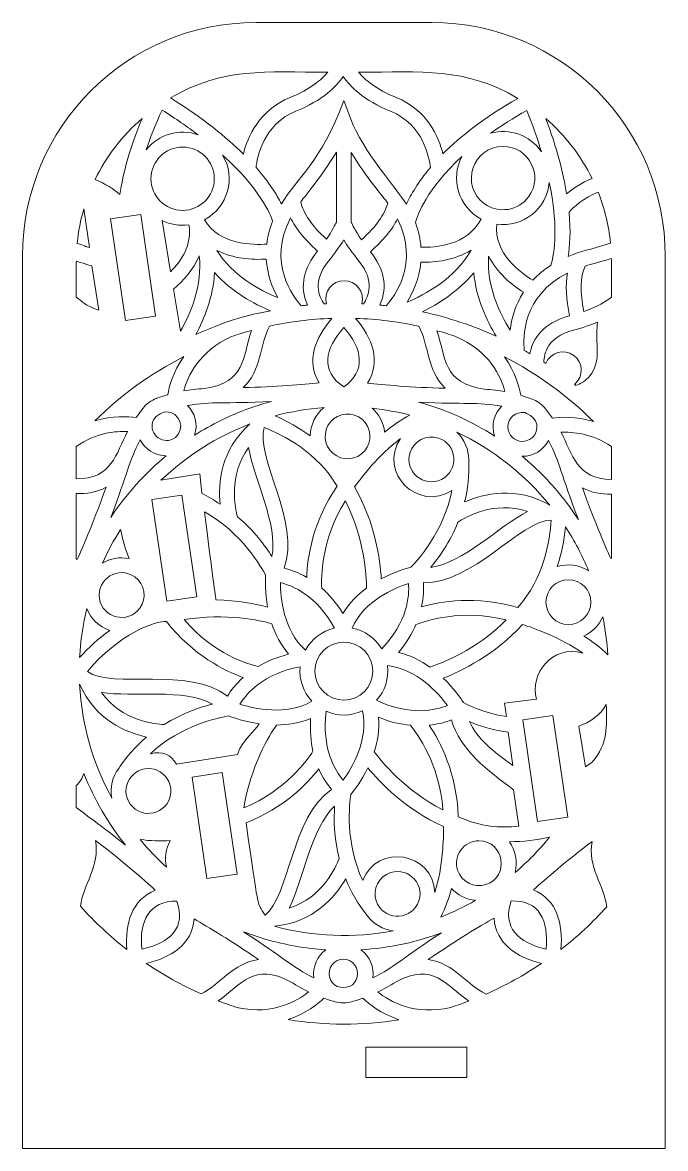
# Model space of a CAD drawing. Header units: inches. Extents: x 76 to 733, y 220 to 757.
# Drawn here: x 76.2 to 256.1, y 442.2 to 757.3 of the extents above; entities that cross this region are included whole.
import ezdxf

# ---------------------------------------------------------------- set-up
doc = ezdxf.new("R2010")
doc.units = ezdxf.units.IN
doc.header["$MEASUREMENT"] = 0
doc.layers.add('_U+0421_U+043B_U+043E_U+0439 1', color=7, linetype='Continuous')

# ---------------------------------------------------------------- blocks, each defined once
blk = doc.blocks.new('block 2')
at = {"layer": '_U+0421_U+043B_U+043E_U+0439 1', "color": 1, "lineweight": 9, "true_color": 0xff0000}
for points in [[(109.32, 703.6), (100.88, 702.37), (105.03, 673.94), (113.47, 675.17), (109.32, 703.6)], [(124.99, 596.58), (120.84, 625.01), (112.41, 623.78), (116.56, 595.35), (124.99, 596.58)], [(228.72, 534.96), (224.57, 563.39), (216.15, 562.17), (220.3, 533.74), (228.72, 534.96)], [(132.1, 547.38), (123.65, 546.14), (127.82, 517.72), (136.26, 518.95), (132.1, 547.38)], [(200.52, 470.54), (172.3, 470.54), (172.3, 462.06), (200.52, 462.06), (200.52, 470.54), (200.52, 470.54)]]:
    blk.add_lwpolyline(points, dxfattribs=at)
for points, knots in [([(255.98, 691.88), (255.98, 691.88), (255.98, 442.2), (255.98, 442.2), (255.98, 442.2), (76.25, 442.2), (76.25, 442.2), (76.25, 442.2), (76.25, 692.02), (76.25, 692.02), (76.25, 728.1), (105.45, 757.31), (141.54, 757.31), (141.54, 757.31), (190.69, 757.31), (190.69, 757.31), (226.83, 757.31), (256.05, 728.02), (255.98, 691.88)], [0, 0, 0, 0, 1, 1, 1, 2, 2, 2, 3, 3, 3, 4, 4, 4, 5, 5, 5, 6, 6, 6, 6]), ([(117.67, 736.21), (126.69, 730.54), (133.25, 725.19), (138.01, 720.48), (139.19, 725.31), (142.41, 732.82), (151.12, 736.34), (156.72, 738.6), (159.88, 741.32), (161.63, 743.41), (144.2, 743.41), (132.4, 744.82), (117.67, 736.21)], [0, 0, 0, 0, 1, 1, 1, 2, 2, 2, 3, 3, 3, 4, 4, 4, 4]), ([(170.21, 743.41), (171.95, 741.32), (175.12, 738.6), (180.72, 736.34), (189.4, 732.84), (192.63, 725.36), (193.82, 720.54), (198.64, 725.4), (205.38, 730.76), (214.77, 736.08), (199.91, 744.86), (187.94, 743.41), (170.21, 743.41)], [0, 0, 0, 0, 1, 1, 1, 2, 2, 2, 3, 3, 3, 4, 4, 4, 4]), ([(152.68, 732.49), (143.55, 728.8), (141.85, 719.53), (141.54, 716.74), (145.18, 712.6), (147.35, 709.12), (148.63, 706.57), (153.09, 713.87), (159.48, 717.91), (166.14, 735.48), (166.14, 735.48), (168.06, 730.24), (168.06, 730.24), (171.35, 721.4), (180.84, 710.99), (183.59, 706.44), (184.82, 709.08), (186.88, 712.63), (190.31, 716.7), (190.01, 719.45), (188.34, 728.78), (179.16, 732.49), (171.65, 735.52), (167.83, 739.41), (165.92, 742.18), (164.02, 739.41), (160.19, 735.52), (152.68, 732.49)], [0, 0, 0, 0, 1, 1, 1, 2, 2, 2, 3, 3, 3, 4, 4, 4, 5, 5, 5, 6, 6, 6, 7, 7, 7, 8, 8, 8, 9, 9, 9, 9]), ([(110.82, 721.66), (114.24, 725.98), (120.02, 727.77), (125.39, 725.84), (122.44, 728.08), (119.09, 730.41), (115.26, 732.81), (113.42, 728.82), (111.97, 725.11), (110.82, 721.66)], [0, 0, 0, 0, 1, 1, 1, 2, 2, 2, 3, 3, 3, 3]), ([(217.26, 732.71), (213.45, 730.57), (210.11, 728.43), (207.16, 726.32), (212.41, 727.76), (218.13, 725.86), (221.37, 721.11), (220.3, 724.67), (218.96, 728.52), (217.26, 732.71)], [0, 0, 0, 0, 1, 1, 1, 2, 2, 2, 3, 3, 3, 3]), ([(96.54, 713.36), (99.42, 712.21), (101.75, 710.6), (103.45, 709.17), (104.36, 715.1), (106.24, 722.21), (109.7, 730.49), (103.97, 725.53), (99.62, 719.76), (96.54, 713.36)], [0, 0, 0, 0, 1, 1, 1, 2, 2, 2, 3, 3, 3, 3]), ([(222.62, 730.4), (225.71, 722.12), (227.48, 715.14), (228.42, 709.36), (230.15, 710.82), (232.56, 712.49), (235.54, 713.65), (232.43, 719.99), (228.15, 725.59), (222.62, 730.4)], [0, 0, 0, 0, 1, 1, 1, 2, 2, 2, 3, 3, 3, 3]), ([(129.88, 713.59), (129.88, 718.48), (125.9, 722.45), (121.02, 722.45), (116.13, 722.45), (112.15, 718.48), (112.15, 713.59), (112.15, 708.71), (116.13, 704.73), (121.02, 704.73), (125.9, 704.73), (129.88, 708.71), (129.88, 713.59)], [0, 0, 0, 0, 1, 1, 1, 2, 2, 2, 3, 3, 3, 4, 4, 4, 4]), ([(210.64, 722.64), (202, 722.64), (198.56, 711.6), (205.42, 706.61), (209.38, 703.73), (214.92, 704.61), (217.8, 708.57), (222.05, 714.42), (217.84, 722.64), (210.64, 722.64)], [0, 0, 0, 0, 1, 1, 1, 2, 2, 2, 3, 3, 3, 3]), ([(127.15, 702.12), (131.19, 695.02), (140.78, 695.01), (144.56, 695.31), (144.8, 697.33), (145.31, 699.45), (146.18, 701.66), (145.58, 703.56), (142.79, 710.65), (132.2, 720.22), (136.03, 713.79), (133.64, 705.6), (127.15, 702.12)], [0, 0, 0, 0, 1, 1, 1, 2, 2, 2, 3, 3, 3, 4, 4, 4, 4]), ([(164.02, 721.02), (159.75, 713.95), (155.29, 708.79), (154.05, 707.14), (154.76, 703.89), (157.17, 700.38), (161.25, 696.69), (162.89, 699.1), (163.72, 700.79), (164.01, 701.46), (164.01, 701.46), (164.02, 721.02), (164.02, 721.02)], [0, 0, 0, 0, 1, 1, 1, 2, 2, 2, 3, 3, 3, 4, 4, 4, 4]), ([(178.37, 706.78), (176.98, 708.69), (172.53, 713.73), (168.18, 720.96), (168.18, 720.96), (168.17, 701.45), (168.17, 701.45), (168.46, 700.78), (169.31, 699.02), (171.03, 696.51), (175.09, 700.13), (177.55, 703.57), (178.37, 706.78)], [0, 0, 0, 0, 1, 1, 1, 2, 2, 2, 3, 3, 3, 4, 4, 4, 4]), ([(199.1, 719.79), (189.28, 710.73), (186.65, 703.28), (186.1, 701.32), (187.01, 698.9), (187.51, 696.59), (187.68, 694.41), (191.53, 694.29), (200.67, 694.85), (204.48, 702.31), (198.02, 705.79), (195.86, 713.62), (199.1, 719.79)], [0, 0, 0, 0, 1, 1, 1, 2, 2, 2, 3, 3, 3, 4, 4, 4, 4]), ([(223.57, 712.57), (222.9, 705.19), (216.23, 699.88), (208.85, 700.88), (207.95, 692.78), (215.7, 687.13), (218.93, 685.16), (220.31, 686.64), (221.97, 688.06), (223.97, 689.34), (224.6, 691.22), (226.51, 698.6), (223.57, 712.57)], [0, 0, 0, 0, 1, 1, 1, 2, 2, 2, 3, 3, 3, 4, 4, 4, 4]), ([(229.09, 704.26), (229.6, 698.77), (229.31, 694.68), (228.84, 691.86), (232.83, 693.52), (234.31, 693.49), (240.68, 695.57), (240.19, 700.51), (239.02, 705.3), (237.23, 709.83), (233.09, 708.26), (230.2, 705.47), (229.09, 704.26)], [0, 0, 0, 0, 1, 1, 1, 2, 2, 2, 3, 3, 3, 4, 4, 4, 4]), ([(91.54, 695.51), (93.81, 694.77), (93.62, 694.69), (95, 694.31), (95, 694.31), (93.4, 705.16), (93.4, 705.16), (92.49, 702.03), (91.86, 698.81), (91.54, 695.51)], [0, 0, 0, 0, 1, 1, 1, 2, 2, 2, 3, 3, 3, 3]), ([(151.22, 702.69), (144.63, 690.04), (151.91, 680.56), (154.2, 678.03), (154.79, 678.1), (155.39, 678.16), (155.98, 678.22), (153.5, 683.61), (155.02, 688.7), (158.76, 693.35), (155.18, 696.53), (152.68, 699.62), (151.22, 702.69)], [0, 0, 0, 0, 1, 1, 1, 2, 2, 2, 3, 3, 3, 4, 4, 4, 4]), ([(122.78, 700.71), (120.08, 700.34), (117.52, 700.81), (115.31, 701.89), (115.31, 701.89), (117.66, 687.57), (117.66, 687.57), (120.67, 690.55), (123.67, 695.06), (122.78, 700.71)], [0, 0, 0, 0, 1, 1, 1, 2, 2, 2, 3, 3, 3, 3]), ([(181.11, 702.34), (179.6, 699.33), (177.08, 696.29), (173.53, 693.17), (177.19, 688.66), (178.58, 683.47), (176.17, 678.23), (176.77, 678.17), (177.36, 678.11), (177.96, 678.04), (180.23, 680.55), (187.37, 689.88), (181.11, 702.34)], [0, 0, 0, 0, 1, 1, 1, 2, 2, 2, 3, 3, 3, 4, 4, 4, 4]), ([(166.08, 696.51), (165.1, 694.89), (163.7, 692.82), (161.74, 690.42), (157.28, 684.95), (159.14, 680.6), (160.56, 678.58), (160.78, 678.59), (160.99, 678.6), (161.21, 678.61), (160.33, 681.92), (162.85, 685.06), (166.17, 685.06), (169.5, 685.06), (172.01, 681.91), (171.13, 678.6), (171.29, 678.59), (171.44, 678.59), (171.59, 678.58), (173.01, 680.6), (174.87, 684.95), (170.41, 690.42), (168.45, 692.81), (167.05, 694.89), (166.08, 696.51)], [0, 0, 0, 0, 1, 1, 1, 2, 2, 2, 3, 3, 3, 4, 4, 4, 5, 5, 5, 6, 6, 6, 7, 7, 7, 8, 8, 8, 8]), ([(91.28, 680.41), (93.36, 679.01), (93.14, 678.35), (97.62, 676.76), (97.62, 676.76), (95.62, 689.19), (95.62, 689.19), (94.2, 689.58), (94.59, 689.49), (91.3, 690.53), (91.28, 688.9), (91.28, 693.55), (91.28, 680.41)], [0, 0, 0, 0, 1, 1, 1, 2, 2, 2, 3, 3, 3, 4, 4, 4, 4]), ([(147.61, 680.33), (146.08, 683.12), (144.68, 686.79), (144.42, 691.11), (140.43, 690.81), (135.15, 691.25), (130.63, 693.5), (134.96, 686.45), (142.62, 682.36), (147.61, 680.33)], [0, 0, 0, 0, 1, 1, 1, 2, 2, 2, 3, 3, 3, 3]), ([(183.77, 679), (188.69, 681.09), (197.32, 685.7), (201.68, 693.57), (197.14, 690.85), (191.7, 690.1), (187.65, 690.23), (187.21, 685.59), (185.46, 681.74), (183.77, 679)], [0, 0, 0, 0, 1, 1, 1, 2, 2, 2, 3, 3, 3, 3]), ([(240.91, 691.28), (236.82, 689.99), (235.68, 689.79), (233.56, 689.14), (232.22, 686.09), (232.12, 681.84), (233.25, 676.46), (237.56, 678.01), (238.86, 679.05), (240.94, 680.4), (240.94, 693.28), (240.95, 689.55), (240.91, 691.28)], [0, 0, 0, 0, 1, 1, 1, 2, 2, 2, 3, 3, 3, 4, 4, 4, 4]), ([(118.48, 682.71), (118.48, 682.71), (120.45, 670.91), (120.45, 670.91), (123.16, 675.73), (126.66, 683.81), (125.66, 691.98), (124.03, 688.15), (121.23, 684.99), (118.48, 682.71)], [0, 0, 0, 0, 1, 1, 1, 2, 2, 2, 3, 3, 3, 3]), ([(212.59, 671.23), (212.99, 674.39), (214.02, 678.19), (216.35, 681.83), (212.94, 683.93), (208.93, 687.39), (206.59, 691.88), (205.94, 683.61), (209.74, 675.8), (212.59, 671.23)], [0, 0, 0, 0, 1, 1, 1, 2, 2, 2, 3, 3, 3, 3]), ([(124.73, 670.01), (136.36, 675.12), (140.61, 675.62), (145.56, 676.64), (141.03, 678.52), (134.74, 681.89), (129.97, 687.36), (129.61, 680.57), (127.05, 674.35), (124.73, 670.01)], [0, 0, 0, 0, 1, 1, 1, 2, 2, 2, 3, 3, 3, 3]), ([(208.73, 669.51), (206.18, 673.7), (203.09, 680.09), (202.45, 687.29), (198.18, 682.03), (192.48, 678.51), (188.07, 676.36), (195.52, 674.74), (202.48, 672.35), (208.73, 669.51)], [0, 0, 0, 0, 1, 1, 1, 2, 2, 2, 3, 3, 3, 3]), ([(228.65, 687.2), (215.92, 680.84), (216.2, 668.94), (216.57, 665.53), (217.09, 665.24), (217.61, 664.94), (218.13, 664.63), (219.29, 670.43), (223.51, 673.65), (229.26, 675.21), (228.24, 679.89), (228.04, 683.86), (228.65, 687.2)], [0, 0, 0, 0, 1, 1, 1, 2, 2, 2, 3, 3, 3, 4, 4, 4, 4]), ([(145.34, 672.35), (142.56, 667.31), (143.17, 659.99), (137.97, 655.12), (147, 655.34), (154.83, 656.03), (159.22, 656.49), (155.47, 662.59), (158.11, 669.1), (162.79, 674.51), (156.88, 674.32), (151.04, 673.58), (145.34, 672.35)], [0, 0, 0, 0, 1, 1, 1, 2, 2, 2, 3, 3, 3, 4, 4, 4, 4]), ([(169.4, 674.52), (174.1, 669.01), (176.55, 662.49), (172.75, 656.38), (177.03, 655.92), (185.11, 655.18), (194.48, 654.96), (189.24, 659.86), (189.91, 667.24), (187.04, 672.3), (181.27, 673.56), (175.37, 674.31), (169.4, 674.52)], [0, 0, 0, 0, 1, 1, 1, 2, 2, 2, 3, 3, 3, 4, 4, 4, 4]), ([(166.09, 655.31), (172.43, 659.83), (171.33, 665.96), (166.1, 671.99), (160.74, 665.91), (159.51, 659.77), (166.09, 655.31)], [0, 0, 0, 0, 1, 1, 1, 2, 2, 2, 2]), ([(237.05, 673.48), (235.3, 672.74), (232.95, 671.88), (229.95, 671.09), (223.13, 669.29), (222.08, 664.69), (222.04, 662.21), (222.22, 662.1), (222.4, 661.98), (222.59, 661.86), (223.83, 665.06), (227.71, 666.11), (230.39, 664.16), (233.09, 662.2), (233.26, 658.17), (230.61, 656.02), (230.72, 655.92), (230.84, 655.82), (230.96, 655.72), (233.3, 656.53), (237.36, 658.95), (236.96, 666), (236.79, 669.09), (236.88, 671.59), (237.05, 673.48)], [0, 0, 0, 0, 1, 1, 1, 2, 2, 2, 3, 3, 3, 4, 4, 4, 5, 5, 5, 6, 6, 6, 7, 7, 7, 8, 8, 8, 8]), ([(121.32, 654.2), (123.01, 654.5), (124.94, 654.73), (127.12, 654.88), (138.74, 656.63), (137.71, 663.55), (140.29, 671.11), (138.41, 670.6), (136.54, 670.03), (134.69, 669.41), (125.57, 665.34), (122.4, 658.16), (121.32, 654.2)], [0, 0, 0, 0, 1, 1, 1, 2, 2, 2, 3, 3, 3, 4, 4, 4, 4]), ([(211.16, 654.03), (210.1, 658.09), (206.85, 665.51), (197.17, 669.52), (195.5, 670.08), (193.82, 670.59), (192.13, 671.06), (194.76, 663.45), (193.65, 656.47), (205.33, 654.71), (207.53, 654.56), (209.47, 654.32), (211.16, 654.03)], [0, 0, 0, 0, 1, 1, 1, 2, 2, 2, 3, 3, 3, 4, 4, 4, 4]), ([(96.45, 645.8), (101.46, 647.35), (105.82, 647.06), (108.01, 646.74), (108.02, 646.74), (109.96, 649.38), (109.96, 649.38), (109.96, 649.38), (109.96, 649.38), (109.96, 649.38), (110.71, 650.42), (112.37, 651.66), (113.69, 652.1), (113.69, 652.1), (113.69, 652.1), (113.69, 652.1), (113.69, 652.1), (116.84, 653.14), (116.84, 653.15), (117.24, 655.32), (118.36, 659.54), (121.36, 663.81), (112.22, 659.16), (103.8, 653.1), (96.45, 645.8)], [0, 0, 0, 0, 1, 1, 1, 2, 2, 2, 3, 3, 3, 4, 4, 4, 5, 5, 5, 6, 6, 6, 7, 7, 7, 8, 8, 8, 8]), ([(224.44, 646.57), (226.62, 646.89), (230.95, 647.17), (235.94, 645.64), (228.6, 652.95), (220.19, 659.03), (211.06, 663.7), (214.09, 659.41), (215.21, 655.16), (215.62, 652.98), (216.83, 652.6), (216.55, 652.65), (218.74, 651.89), (218.74, 651.89), (218.76, 651.93), (218.76, 651.93), (219.9, 651.55), (221.64, 650.38), (222.5, 649.21), (222.5, 649.21), (222.5, 649.21), (222.5, 649.21), (222.5, 649.21), (224.44, 646.57), (224.44, 646.57)], [0, 0, 0, 0, 1, 1, 1, 2, 2, 2, 3, 3, 3, 4, 4, 4, 5, 5, 5, 6, 6, 6, 7, 7, 7, 8, 8, 8, 8]), ([(145.91, 651.28), (132.34, 650.54), (129.4, 651.33), (122.41, 650.16), (124.48, 648.05), (125.37, 644.89), (124.35, 641.8), (129.1, 644.82), (134.19, 647.33), (139.55, 649.28), (139.55, 649.28), (139.54, 649.29), (139.54, 649.29), (141.8, 650.1), (144.21, 650.82), (145.91, 651.28)], [0, 0, 0, 0, 1, 1, 1, 2, 2, 2, 3, 3, 3, 4, 4, 4, 5, 5, 5, 5]), ([(156.73, 641.6), (156.76, 644.65), (158.13, 647.59), (160.57, 649.56), (155.86, 649.21), (151.28, 648.42), (146.86, 647.23), (150.39, 645.67), (153.49, 643.96), (156.73, 641.6)], [0, 0, 0, 0, 1, 1, 1, 2, 2, 2, 3, 3, 3, 3]), ([(184.6, 647.43), (181.16, 648.32), (177.62, 648.96), (174, 649.35), (175.9, 647.69), (177.2, 645.35), (177.51, 642.66), (179.69, 644.47), (182.07, 646.13), (184.6, 647.43)], [0, 0, 0, 0, 1, 1, 1, 2, 2, 2, 3, 3, 3, 3]), ([(210.25, 649.96), (203.33, 651.15), (200.19, 650.39), (187.03, 651.08), (194.62, 648.97), (201.75, 645.74), (208.23, 641.58), (207.24, 644.59), (208.08, 647.8), (210.25, 649.96)], [0, 0, 0, 0, 1, 1, 1, 2, 2, 2, 3, 3, 3, 3]), ([(116.41, 648.36), (114.96, 648.36), (113.06, 646.82), (112.68, 645.65), (111.46, 641.89), (115.8, 638.78), (118.98, 641.15), (121.94, 643.56), (120.22, 648.36), (116.41, 648.36)], [0, 0, 0, 0, 1, 1, 1, 2, 2, 2, 3, 3, 3, 3]), ([(161.57, 638.64), (163.14, 635.55), (166.91, 634.32), (170, 635.9), (173.09, 637.47), (174.31, 641.24), (172.74, 644.33), (171.16, 647.42), (167.39, 648.64), (164.31, 647.07), (161.21, 645.49), (160, 641.72), (161.57, 638.64)], [0, 0, 0, 0, 1, 1, 1, 2, 2, 2, 3, 3, 3, 4, 4, 4, 4]), ([(216.04, 640.06), (219.01, 640.06), (221, 643.16), (219.71, 645.87), (218.5, 647.27), (218.08, 647.53), (216.71, 648.13), (214.18, 648.55), (211.98, 646.58), (211.98, 644.13), (211.98, 641.89), (213.8, 640.06), (216.04, 640.06)], [0, 0, 0, 0, 1, 1, 1, 2, 2, 2, 3, 3, 3, 4, 4, 4, 4]), ([(91.28, 638.64), (91.28, 638.64), (91.28, 629.63), (91.28, 629.63), (101.23, 629.46), (102.37, 636.68), (105.62, 642.81), (102.37, 642.99), (96.8, 642.56), (91.28, 638.64)], [0, 0, 0, 0, 1, 1, 1, 2, 2, 2, 3, 3, 3, 3]), ([(114.96, 629.2), (114.96, 629.2), (125.87, 631), (125.87, 631), (125.87, 631), (126.42, 625.6), (126.42, 625.6), (128.21, 624.69), (129.82, 623.6), (131.52, 622.53), (130.93, 628.35), (131.62, 637.68), (139.85, 644.95), (130.48, 641.38), (122.06, 636.01), (114.96, 629.2)], [0, 0, 0, 0, 1, 1, 1, 2, 2, 2, 3, 3, 3, 4, 4, 4, 5, 5, 5, 5]), ([(143.82, 643.98), (141.24, 635.64), (154.12, 617.47), (149.42, 604.59), (151.09, 604.18), (153.31, 603.43), (155.73, 602.02), (155.89, 607.52), (157.3, 617.46), (164.22, 627.56), (158.71, 636.98), (149.12, 641.88), (143.82, 643.98)], [0, 0, 0, 0, 1, 1, 1, 2, 2, 2, 3, 3, 3, 4, 4, 4, 4]), ([(109.12, 640.51), (105.88, 634.28), (105.7, 631.25), (100.91, 618.81), (105.22, 625.31), (110.46, 631.13), (116.45, 636.07), (113.19, 636.07), (110.48, 637.91), (109.12, 640.51)], [0, 0, 0, 0, 1, 1, 1, 2, 2, 2, 3, 3, 3, 3]), ([(169.13, 627.35), (174.87, 617.3), (176.26, 606.99), (176.57, 601.62), (180.22, 603.57), (183.51, 604.53), (184.83, 604.88), (186.57, 606.61), (194.06, 614.69), (196.3, 626.31), (186.92, 620.23), (175.53, 631.37), (181.97, 640.89), (175.76, 636.27), (170.9, 629.83), (169.13, 627.35)], [0, 0, 0, 0, 1, 1, 1, 2, 2, 2, 3, 3, 3, 4, 4, 4, 5, 5, 5, 5]), ([(184.64, 636.98), (182.91, 631.67), (188.5, 626.94), (193.45, 629.46), (198.39, 631.98), (197.85, 639.28), (192.54, 641.01), (189.24, 642.08), (185.71, 640.26), (184.64, 636.98)], [0, 0, 0, 0, 1, 1, 1, 2, 2, 2, 3, 3, 3, 3]), ([(197.68, 642.69), (199.82, 640.69), (201.07, 637.86), (201.03, 634.9), (201.26, 630.66), (200.78, 626.71), (199.88, 623.13), (205.21, 625.48), (214.26, 627.71), (223.69, 622.19), (216.71, 630.83), (207.82, 637.88), (197.68, 642.69)], [0, 0, 0, 0, 1, 1, 1, 2, 2, 2, 3, 3, 3, 4, 4, 4, 4]), ([(231.71, 618.19), (226.77, 630.98), (226.62, 634.03), (223.33, 640.34), (221.94, 637.67), (219.15, 635.87), (215.97, 635.91), (220.33, 632.29), (224.29, 628.2), (227.77, 623.73), (227.77, 623.73), (227.81, 623.77), (227.81, 623.77), (228.35, 623.07), (230.64, 619.85), (231.71, 618.19)], [0, 0, 0, 0, 1, 1, 1, 2, 2, 2, 3, 3, 3, 4, 4, 4, 5, 5, 5, 5]), ([(240.94, 638.63), (235.52, 642.36), (230.05, 642.79), (226.84, 642.62), (230.04, 636.59), (231.25, 629.38), (240.94, 629.46), (240.94, 629.46), (240.94, 638.63), (240.94, 638.63)], [0, 0, 0, 0, 1, 1, 1, 2, 2, 2, 3, 3, 3, 3]), ([(136.36, 618.99), (140.95, 615.12), (144.11, 610.87), (146.01, 607.85), (147.74, 616.81), (140.91, 629.85), (139.46, 638.41), (133.69, 630.52), (135.71, 621.32), (136.36, 618.99)], [0, 0, 0, 0, 1, 1, 1, 2, 2, 2, 3, 3, 3, 3]), ([(91.28, 625.48), (91.28, 625.48), (91.28, 607.27), (91.28, 607.27), (91.36, 607.18), (91.44, 607.09), (91.52, 607), (93.28, 610.94), (96.47, 618.39), (99.59, 627.24), (96.96, 625.79), (94.24, 625.44), (91.28, 625.48)], [0, 0, 0, 0, 1, 1, 1, 2, 2, 2, 3, 3, 3, 4, 4, 4, 4]), ([(240.94, 625.3), (238.05, 625.29), (235.4, 625.67), (232.87, 627.07), (235.86, 618.56), (238.93, 611.34), (240.73, 607.3), (240.8, 607.38), (240.87, 607.46), (240.94, 607.54), (240.94, 607.54), (240.94, 625.3), (240.94, 625.3), (240.94, 625.3), (240.94, 625.3), (240.94, 625.3)], [0, 0, 0, 0, 1, 1, 1, 2, 2, 2, 3, 3, 3, 4, 4, 4, 5, 5, 5, 5]), ([(159.93, 599), (161.97, 597.22), (164, 594.91), (165.86, 591.94), (167.64, 594.89), (170, 597.22), (172.48, 599.05), (172.45, 602.29), (171.91, 612.91), (166.54, 623.41), (166.54, 623.41), (166.49, 623.34), (166.49, 623.34), (166.49, 623.34), (166.46, 623.39), (166.46, 623.39), (159.72, 612.43), (159.77, 601.9), (159.93, 599)], [0, 0, 0, 0, 1, 1, 1, 2, 2, 2, 3, 3, 3, 4, 4, 4, 5, 5, 5, 6, 6, 6, 6]), ([(190.4, 604.81), (199.45, 605.94), (209.75, 616.47), (217.45, 620.49), (208.11, 623.6), (200.05, 618.82), (198.01, 617.44), (195.75, 611.88), (192.68, 607.55), (190.4, 604.81)], [0, 0, 0, 0, 1, 1, 1, 2, 2, 2, 3, 3, 3, 3]), ([(127.1, 620.36), (129.26, 603.88), (130.04, 597.86), (130.32, 595.71), (136.44, 595.59), (141.56, 594.56), (144.78, 593.71), (144.05, 597.79), (144.15, 601.21), (144.23, 602.58), (143.12, 604.77), (137.47, 614.65), (127.1, 620.36)], [0, 0, 0, 0, 1, 1, 1, 2, 2, 2, 3, 3, 3, 4, 4, 4, 4]), ([(214.76, 593.58), (222.02, 601.74), (223.72, 612.37), (224.08, 618.06), (215.43, 617.94), (202.04, 600.08), (188.35, 600.56), (188.48, 598.85), (188.44, 596.51), (187.85, 593.77), (193.13, 595.31), (203.02, 597.05), (214.76, 593.58)], [0, 0, 0, 0, 1, 1, 1, 2, 2, 2, 3, 3, 3, 4, 4, 4, 4]), ([(98.6, 606.03), (100.76, 607.33), (103.38, 607.83), (106.03, 607.29), (104.99, 609.91), (104.15, 612.67), (103.69, 615.47), (101.78, 612.46), (100.07, 609.31), (98.6, 606.03)], [0, 0, 0, 0, 1, 1, 1, 2, 2, 2, 3, 3, 3, 3]), ([(234.56, 603.85), (232.79, 608.16), (230.62, 612.27), (228.1, 616.13), (227.7, 612.27), (227.04, 608.82), (225.8, 605.05), (228.7, 605.96), (231.91, 605.57), (234.56, 603.85)], [0, 0, 0, 0, 1, 1, 1, 2, 2, 2, 3, 3, 3, 3]), ([(97.76, 596.1), (98.62, 590.64), (105.73, 588.85), (109.03, 593.4), (111.06, 596.2), (110.44, 600.12), (107.64, 602.15), (103.16, 605.41), (96.88, 601.64), (97.76, 596.1)], [0, 0, 0, 0, 1, 1, 1, 2, 2, 2, 3, 3, 3, 3]), ([(155.35, 581.7), (157.04, 584.75), (159.98, 587.01), (163.48, 587.78), (158.5, 597.01), (151.71, 599.76), (148.35, 600.57), (148.37, 596.39), (149.18, 587.24), (155.35, 581.7)], [0, 0, 0, 0, 1, 1, 1, 2, 2, 2, 3, 3, 3, 3]), ([(176.69, 581.99), (183.94, 589.58), (184.46, 596.89), (184.19, 600.34), (180.22, 599.03), (171.77, 595.43), (168.41, 587.85), (171.94, 587.17), (174.93, 584.99), (176.69, 581.99)], [0, 0, 0, 0, 1, 1, 1, 2, 2, 2, 3, 3, 3, 3]), ([(235.18, 595.1), (235.18, 598.55), (232.37, 601.37), (228.91, 601.37), (225.46, 601.37), (222.64, 598.55), (222.64, 595.1), (222.64, 591.64), (225.46, 588.83), (228.91, 588.83), (232.37, 588.83), (235.18, 591.64), (235.18, 595.1)], [0, 0, 0, 0, 1, 1, 1, 2, 2, 2, 3, 3, 3, 4, 4, 4, 4]), ([(94.23, 593.32), (93.15, 588.87), (92.46, 584.27), (92.22, 579.56), (94.79, 582.43), (97.36, 584.85), (100.62, 587.2), (97.72, 588.18), (95.36, 590.39), (94.23, 593.32)], [0, 0, 0, 0, 1, 1, 1, 2, 2, 2, 3, 3, 3, 3]), ([(211.53, 590.1), (211.53, 590.1), (211.45, 590.12), (211.45, 590.12), (211.45, 590.12), (211.49, 590.16), (211.49, 590.16), (198.99, 593.19), (188.99, 589.89), (186.28, 588.83), (185.21, 586.35), (183.65, 583.71), (181.4, 581.02), (184.75, 580.24), (187.7, 578.71), (190.2, 576.91), (193.28, 577.95), (203.21, 581.74), (211.53, 590.1)], [0, 0, 0, 0, 1, 1, 1, 2, 2, 2, 3, 3, 3, 4, 4, 4, 5, 5, 5, 6, 6, 6, 6]), ([(133.56, 568.82), (134.46, 570.28), (135.87, 572.15), (137.95, 574.02), (132.84, 575.86), (123.95, 580.18), (116.54, 589.67), (113.53, 589.96), (103.11, 586.22), (94.37, 575.67), (101.43, 570.67), (122.79, 577.23), (133.56, 568.82)], [0, 0, 0, 0, 1, 1, 1, 2, 2, 2, 3, 3, 3, 4, 4, 4, 4]), ([(121.48, 590.22), (129.84, 580.37), (139.32, 577.81), (142.13, 577.08), (144.45, 578.47), (147.27, 579.69), (150.67, 580.54), (148.42, 583.14), (146.93, 586.11), (145.96, 589.04), (142.87, 590.01), (133.13, 592.08), (121.48, 590.22)], [0, 0, 0, 0, 1, 1, 1, 2, 2, 2, 3, 3, 3, 4, 4, 4, 4]), ([(239.95, 580.36), (239.73, 583.99), (239.24, 587.55), (238.51, 591.02), (237.49, 588.63), (235.59, 586.7), (233.23, 585.62), (235.62, 584.11), (237.93, 582.36), (239.95, 580.36)], [0, 0, 0, 0, 1, 1, 1, 2, 2, 2, 3, 3, 3, 3]), ([(219.96, 567.94), (217.99, 575.03), (224.32, 583.29), (232.91, 580.82), (226.6, 585.29), (218.99, 587.93), (216.08, 588.84), (208.3, 580.28), (198.92, 575.78), (193.91, 573.82), (196.89, 570.96), (198.82, 568.13), (199.56, 566.97), (201.02, 566.23), (204.97, 564.07), (211.6, 563.06), (211.6, 563.06), (211.06, 566.81), (211.06, 566.81), (211.06, 566.81), (219.96, 567.94), (219.96, 567.94)], [0, 0, 0, 0, 1, 1, 1, 2, 2, 2, 3, 3, 3, 4, 4, 4, 5, 5, 5, 6, 6, 6, 7, 7, 7, 7]), ([(157.99, 575.79), (157.99, 571.31), (161.63, 567.66), (166.11, 567.66), (170.59, 567.66), (174.23, 571.31), (174.23, 575.79), (174.23, 580.27), (170.59, 583.91), (166.11, 583.91), (161.63, 583.91), (157.99, 580.27), (157.99, 575.79)], [0, 0, 0, 0, 1, 1, 1, 2, 2, 2, 3, 3, 3, 4, 4, 4, 4]), ([(137.04, 566.55), (141.02, 565.28), (149.99, 563.22), (157.17, 567.39), (154.79, 569.92), (153.54, 573.36), (153.89, 576.99), (143.52, 575.11), (138.84, 569.52), (137.04, 566.55)], [0, 0, 0, 0, 1, 1, 1, 2, 2, 2, 3, 3, 3, 3]), ([(195.05, 566.18), (192.57, 569.55), (186.55, 576.47), (178.28, 577.33), (178.74, 573.67), (177.58, 570.23), (175.28, 567.64), (184.74, 563.09), (191.85, 564.86), (195.05, 566.18)], [0, 0, 0, 0, 1, 1, 1, 2, 2, 2, 3, 3, 3, 3]), ([(103.15, 548.55), (105.45, 552.09), (108.15, 554.98), (110.96, 557.34), (105.25, 558.57), (96.58, 562.11), (92.22, 572.18), (92.77, 560.66), (95.98, 549.82), (101.24, 540.26), (100.64, 543.31), (101.44, 546.29), (103.15, 548.55)], [0, 0, 0, 0, 1, 1, 1, 2, 2, 2, 3, 3, 3, 4, 4, 4, 4]), ([(98.32, 569.79), (104.04, 561.86), (113.41, 560.95), (115.83, 560.84), (120.93, 564.01), (125.95, 565.7), (129.41, 566.58), (121.43, 570.98), (106.9, 568.53), (98.32, 569.79)], [0, 0, 0, 0, 1, 1, 1, 2, 2, 2, 3, 3, 3, 3]), ([(165.91, 545.3), (168.35, 548.69), (173.08, 556.57), (171.34, 564.69), (168, 563.11), (164.34, 563.16), (161.2, 564.54), (159.8, 554.15), (163.67, 547.93), (165.91, 545.3)], [0, 0, 0, 0, 1, 1, 1, 2, 2, 2, 3, 3, 3, 3]), ([(231.86, 560.41), (231.86, 560.41), (233.7, 549.04), (233.7, 549.04), (233.7, 549.04), (235.57, 550.31), (235.57, 550.31), (240.14, 555.61), (239.51, 560.28), (239.51, 566.47), (238.28, 563.8), (234.7, 561.3), (231.86, 560.41)], [0, 0, 0, 0, 1, 1, 1, 2, 2, 2, 3, 3, 3, 4, 4, 4, 4]), ([(136.33, 552.5), (138.16, 557.1), (140.94, 558.66), (142.47, 561.04), (138.37, 561.61), (135.14, 562.76), (133.87, 563.26), (131.45, 562.87), (120.63, 560.75), (112, 552.66), (115.41, 553.5), (117.74, 552.46), (119.33, 549.71), (119.33, 549.71), (136.33, 552.5), (136.33, 552.5)], [0, 0, 0, 0, 1, 1, 1, 2, 2, 2, 3, 3, 3, 4, 4, 4, 5, 5, 5, 5]), ([(147.28, 560.71), (145.4, 558.07), (139.98, 549.2), (138.15, 537.55), (150.05, 542.45), (155.89, 550.93), (157.46, 553.38), (156.87, 556.01), (156.58, 559.07), (156.82, 562.57), (153.65, 561.23), (150.36, 560.74), (147.28, 560.71)], [0, 0, 0, 0, 1, 1, 1, 2, 2, 2, 3, 3, 3, 4, 4, 4, 4]), ([(193.75, 537.09), (193.75, 537.09), (193.8, 537.07), (193.8, 537.07), (192.82, 549.89), (186.59, 558.38), (184.75, 560.64), (182.06, 560.88), (179.06, 561.55), (175.81, 562.86), (176.1, 559.44), (175.56, 556.16), (174.62, 553.23), (176.56, 550.62), (183.23, 542.34), (193.75, 537.01), (193.75, 537.01), (193.75, 537.09), (193.75, 537.09)], [0, 0, 0, 0, 1, 1, 1, 2, 2, 2, 3, 3, 3, 4, 4, 4, 5, 5, 5, 6, 6, 6, 6]), ([(215.08, 532.42), (215.08, 532.42), (213.59, 542.59), (213.59, 542.59), (206.33, 547.94), (198.58, 553.8), (196.19, 562.15), (194.6, 561.5), (192.71, 560.95), (189.93, 560.66), (193.02, 556.12), (197.74, 547.26), (198.07, 535.02), (204.68, 532.12), (209.57, 531.85), (215.08, 532.42)], [0, 0, 0, 0, 1, 1, 1, 2, 2, 2, 3, 3, 3, 4, 4, 4, 5, 5, 5, 5]), ([(213.33, 549.4), (213.33, 549.4), (212.06, 558.71), (212.06, 558.71), (207.08, 559.33), (204.09, 560.51), (201.21, 561.66), (203.54, 556.71), (207.83, 553.38), (213.33, 549.4)], [0, 0, 0, 0, 1, 1, 1, 2, 2, 2, 3, 3, 3, 3]), ([(117.66, 541.27), (117.92, 542.92), (117.52, 544.58), (116.54, 545.93), (116.54, 545.93), (116.54, 545.93), (116.54, 545.93), (115.55, 547.29), (114.1, 548.18), (112.45, 548.44), (106.93, 549.32), (103.12, 543.06), (106.39, 538.56), (109.69, 534.02), (116.79, 535.8), (117.66, 541.27)], [0, 0, 0, 0, 1, 1, 1, 2, 2, 2, 3, 3, 3, 4, 4, 4, 5, 5, 5, 5]), ([(138.77, 533.37), (142.35, 508.85), (141.6, 511.4), (144.06, 507.52), (150.96, 512.68), (151.36, 535.05), (162.68, 542.68), (161.57, 543.99), (160.22, 545.9), (159.09, 548.46), (155.88, 544.31), (149.39, 537.54), (138.77, 533.37)], [0, 0, 0, 0, 1, 1, 1, 2, 2, 2, 3, 3, 3, 4, 4, 4, 4]), ([(191.55, 513.81), (193.85, 521.19), (194.01, 529.25), (193.97, 532.3), (183.42, 537.05), (176.24, 544.58), (172.83, 548.75), (171.03, 545.02), (168.94, 542.31), (168.06, 541.25), (167.68, 538.83), (166.36, 527.88), (171.39, 517.16), (175.4, 527.64), (191.13, 525.22), (191.55, 513.81)], [0, 0, 0, 0, 1, 1, 1, 2, 2, 2, 3, 3, 3, 4, 4, 4, 5, 5, 5, 5]), ([(91.28, 543.75), (91.28, 543.75), (91.28, 543.75), (91.28, 543.75), (91.28, 543.75), (91.28, 537.67), (91.28, 537.67), (94.72, 534.86), (97.25, 533.4), (105.08, 527.05), (100.25, 533.08), (96.3, 539.84), (93.41, 547.13), (92.98, 545.83), (92.25, 544.67), (91.28, 543.75), (91.28, 543.75), (91.28, 543.75), (91.28, 543.75)], [0, 0, 0, 0, 1, 1, 1, 2, 2, 2, 3, 3, 3, 4, 4, 4, 5, 5, 5, 6, 6, 6, 6]), ([(150.86, 509.46), (160.17, 512.46), (163.94, 521.08), (164.78, 523.35), (163.35, 529.18), (163.29, 534.48), (163.52, 538.04), (156.87, 531.8), (154.72, 517.24), (150.86, 509.46)], [0, 0, 0, 0, 1, 1, 1, 2, 2, 2, 3, 3, 3, 3]), ([(113.37, 514.49), (110.18, 517.38), (104.07, 522.73), (96.62, 528.42), (97.98, 521.36), (93.09, 515.78), (92.44, 509.99), (96.42, 505.55), (100.76, 501.52), (105.41, 497.9), (104.86, 505.13), (106.74, 511.79), (113.37, 514.49)], [0, 0, 0, 0, 1, 1, 1, 2, 2, 2, 3, 3, 3, 4, 4, 4, 4]), ([(117.58, 528.38), (114.78, 528.21), (111.89, 528.26), (109.1, 528.68), (111.37, 525.94), (113.84, 523.36), (116.48, 520.97), (115.93, 523.42), (116.26, 526.04), (117.58, 528.38)], [0, 0, 0, 0, 1, 1, 1, 2, 2, 2, 3, 3, 3, 3]), ([(205.82, 516.06), (212.61, 518.27), (210.94, 528.3), (203.89, 528.3), (199.6, 528.3), (196.61, 524.12), (197.92, 520.09), (198.99, 516.8), (202.51, 514.99), (205.82, 516.06)], [0, 0, 0, 0, 1, 1, 1, 2, 2, 2, 3, 3, 3, 3]), ([(213.98, 519.42), (217.49, 522.41), (220.71, 525.71), (223.62, 529.3), (219.88, 528.49), (216.4, 528.05), (212.39, 528.06), (214.12, 525.61), (214.77, 522.47), (213.98, 519.42)], [0, 0, 0, 0, 1, 1, 1, 2, 2, 2, 3, 3, 3, 3]), ([(239.67, 509.87), (238.96, 515.59), (234.16, 521.15), (235.51, 528.14), (228.34, 522.66), (222.41, 517.5), (219.12, 514.55), (225.72, 511.83), (227.43, 505.05), (226.83, 497.92), (231.43, 501.5), (235.74, 505.49), (239.67, 509.87)], [0, 0, 0, 0, 1, 1, 1, 2, 2, 2, 3, 3, 3, 4, 4, 4, 4]), ([(179.19, 519.42), (175.9, 518.35), (174.09, 514.8), (175.16, 511.51), (176.89, 506.2), (184.19, 505.67), (186.71, 510.61), (189.26, 515.61), (184.45, 521.12), (179.19, 519.42)], [0, 0, 0, 0, 1, 1, 1, 2, 2, 2, 3, 3, 3, 3]), ([(179.92, 503.1), (177.04, 503.44), (174.38, 504.98), (172.67, 507.36), (169.95, 510.68), (168, 514.18), (166.62, 517.64), (163.67, 512.58), (157.62, 505.43), (146.67, 504.4), (157.53, 501.44), (168.91, 501.02), (179.92, 503.1)], [0, 0, 0, 0, 1, 1, 1, 2, 2, 2, 3, 3, 3, 4, 4, 4, 4]), ([(202.95, 511.65), (200.25, 511.89), (197.92, 513.11), (196.2, 514.98), (195.5, 512.25), (194.55, 509.51), (193.27, 506.97), (196.62, 508.3), (199.86, 509.86), (202.95, 511.65)], [0, 0, 0, 0, 1, 1, 1, 2, 2, 2, 3, 3, 3, 3]), ([(109.58, 497.96), (117.46, 499.72), (122.08, 503.95), (119.39, 511.44), (111.54, 511.5), (108.9, 505.84), (109.58, 497.96)], [0, 0, 0, 0, 1, 1, 1, 2, 2, 2, 2]), ([(212.88, 511.47), (210.4, 504.08), (214.89, 499.77), (222.66, 497.97), (223.41, 505.92), (220.87, 511.75), (212.88, 511.47)], [0, 0, 0, 0, 1, 1, 1, 2, 2, 2, 2]), ([(126.19, 485.48), (131.38, 487.93), (135.2, 494.18), (142.24, 495.06), (134.81, 500.19), (128.07, 504.23), (124.25, 506.44), (123.7, 499.34), (117.79, 495.62), (110.82, 493.98), (115.69, 490.7), (120.84, 487.85), (126.19, 485.48)], [0, 0, 0, 0, 1, 1, 1, 2, 2, 2, 3, 3, 3, 4, 4, 4, 4]), ([(221.41, 493.99), (214.4, 495.7), (208.63, 499.54), (208.11, 506.69), (204.38, 504.54), (197.4, 500.39), (189.69, 495.06), (196.8, 494.18), (200.6, 487.84), (205.88, 485.42), (211.3, 487.81), (216.49, 490.68), (221.41, 493.99)], [0, 0, 0, 0, 1, 1, 1, 2, 2, 2, 3, 3, 3, 4, 4, 4, 4]), ([(161.07, 497.81), (155.32, 498.18), (149.74, 499.17), (144.4, 500.72), (144.4, 500.72), (144.4, 500.7), (144.4, 500.7), (142.16, 501.36), (139.76, 502.2), (138.06, 502.86), (149.48, 495.47), (151.41, 493.1), (157.75, 489.94), (157.29, 493.05), (158.64, 496.09), (161.07, 497.81)], [0, 0, 0, 0, 1, 1, 1, 2, 2, 2, 3, 3, 3, 4, 4, 4, 5, 5, 5, 5]), ([(174.18, 489.93), (180.43, 493.05), (182.44, 495.43), (193.46, 502.59), (186.37, 499.93), (178.79, 498.28), (170.89, 497.8), (173.45, 495.93), (174.61, 492.86), (174.18, 489.93)], [0, 0, 0, 0, 1, 1, 1, 2, 2, 2, 3, 3, 3, 3]), ([(169.17, 493.54), (167.57, 495.75), (164.36, 495.74), (162.76, 493.54), (161.31, 491.55), (161.94, 488.67), (164.23, 487.52), (165.75, 487.19), (166.18, 487.19), (167.7, 487.52), (169.99, 488.67), (170.62, 491.55), (169.17, 493.54)], [0, 0, 0, 0, 1, 1, 1, 2, 2, 2, 3, 3, 3, 4, 4, 4, 4]), ([(156.26, 486.03), (154.73, 486.77), (153.05, 487.71), (151.21, 488.86), (140.77, 494.31), (137.54, 488.14), (130.99, 483.51), (132.84, 482.8), (134.72, 482.15), (136.62, 481.55), (146.34, 479.54), (153.08, 483.47), (156.26, 486.03)], [0, 0, 0, 0, 1, 1, 1, 2, 2, 2, 3, 3, 3, 4, 4, 4, 4]), ([(201.04, 483.44), (194.45, 488.05), (191.23, 494.34), (180.73, 488.86), (178.87, 487.7), (177.18, 486.76), (175.64, 486.01), (178.88, 483.36), (185.84, 479.27), (196.01, 481.68), (197.71, 482.23), (199.38, 482.81), (201.04, 483.44)], [0, 0, 0, 0, 1, 1, 1, 2, 2, 2, 3, 3, 3, 4, 4, 4, 4]), ([(181.49, 478.23), (176.48, 479.91), (173.04, 482.71), (171.43, 484.25), (171.32, 484.21), (168.27, 483.25), (168.27, 483.25), (168.27, 483.25), (168.28, 483.24), (168.28, 483.24), (167.06, 482.87), (165.01, 482.82), (163.65, 483.24), (163.65, 483.24), (163.66, 483.25), (163.66, 483.25), (163.66, 483.25), (160.61, 484.21), (160.51, 484.25), (158.9, 482.72), (155.5, 479.95), (150.53, 478.26), (160.88, 476.59), (171.15, 476.58), (181.49, 478.23)], [0, 0, 0, 0, 1, 1, 1, 2, 2, 2, 3, 3, 3, 4, 4, 4, 5, 5, 5, 6, 6, 6, 7, 7, 7, 8, 8, 8, 8])]:
    blk.add_open_spline(points, degree=3, knots=knots, dxfattribs=at)

msp = doc.modelspace()

# ---------------------------------------------------------------- block references
at = {"layer": '_U+0421_U+043B_U+043E_U+0439 1'}
msp.add_blockref('block 2', (0, 0), dxfattribs=at)

doc.saveas('drawing.dxf')
